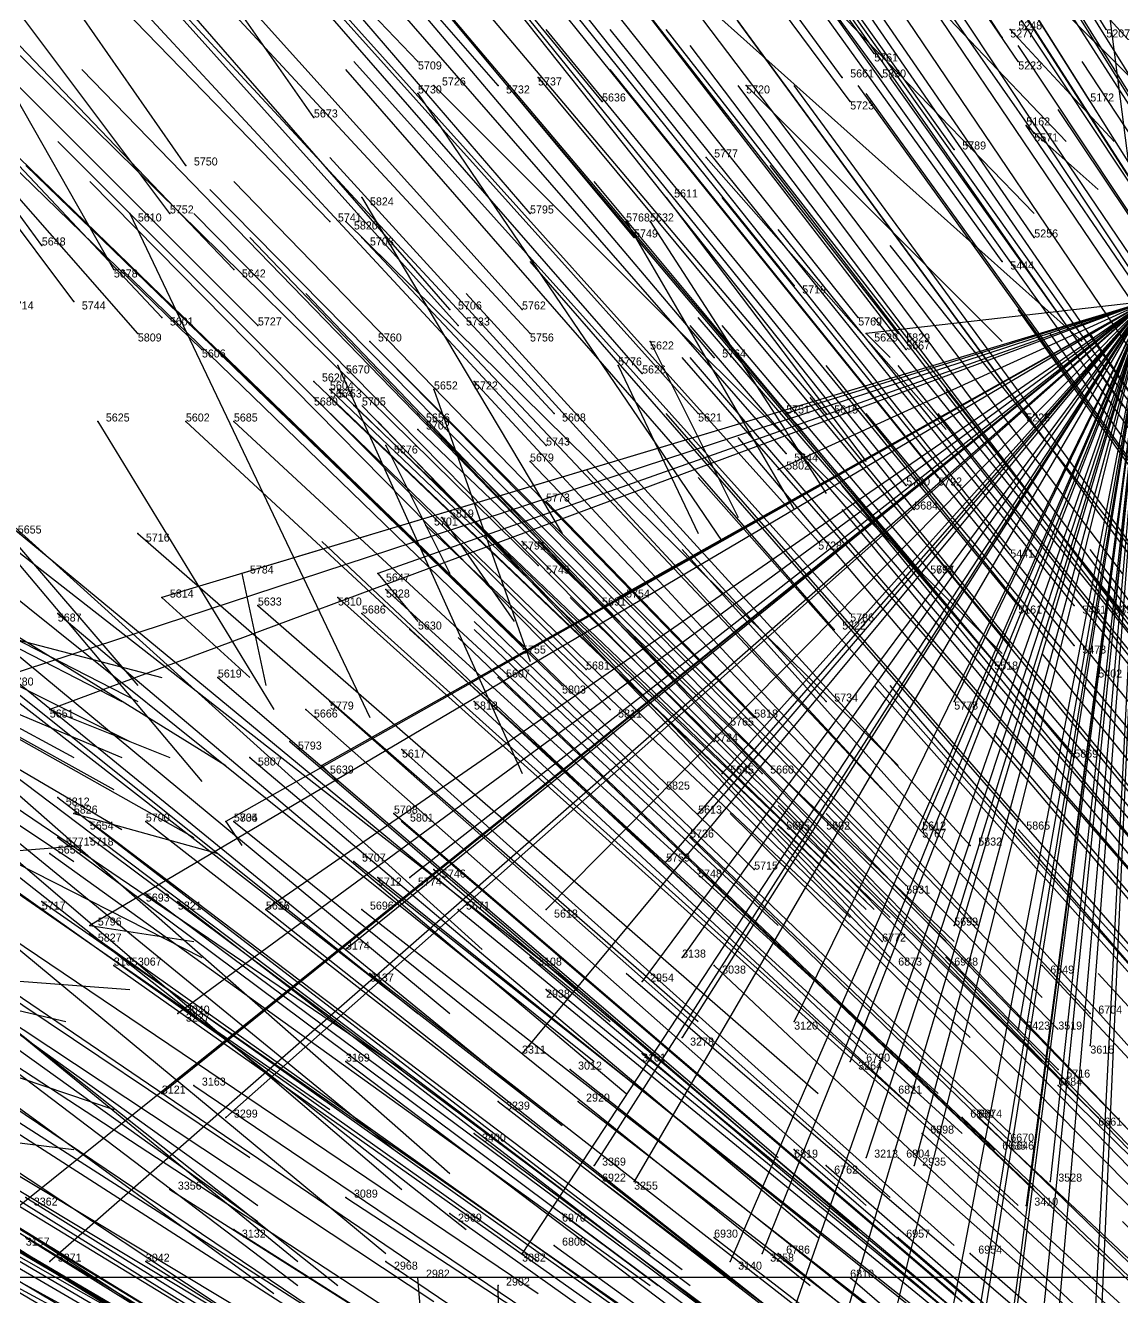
# Model space of a CAD drawing. Extents: x -0.5 to 0.59, y -0.5 to 0.59.
# Drawn here: x -0.365 to -0.228, y 0.2115 to 0.3705 of the extents above; entities that cross this region are included whole.
import ezdxf

# ---------------------------------------------------------------- set-up
doc = ezdxf.new("R2010")
doc.units = 0
for name, color, linetype in [('Clients', 3, 'CONTINUOUS'), ('Facilities', 3, 'CONTINUOUS'), ('Facilities_lines', 3, 'CONTINUOUS'), ('Min_max_boxes', 1, 'CONTINUOUS'), ('Normals', 1, 'CONTINUOUS'), ('Source_points', 5, 'CONTINUOUS'), ('Text', 3, 'CONTINUOUS')]:
    doc.layers.add(name, color=color, linetype=linetype)

msp = doc.modelspace()

# ---------------------------------------------------------------- linework, layer by layer
at = {"layer": 'Clients', "color": 5}
for p in [(-0.24, 0.358, -1.25), (-0.26, 0.332, -1.25), (-0.27, 0.322, -1.25), (-0.271, 0.315, -1.25), (-0.338, 0.302, -1.25), (-0.321, 0.302, -1.25), (-0.348, 0.299, -1.25), (-0.291, 0.299, -1.25), (-0.229, 0.297, -1.25), (-0.231, 0.289, -1.25), (-0.362, 0.285, -1.25), (-0.249, 0.286, -1.25), (-0.328, 0.278, -1.25), (-0.278, 0.277, -1.25), (-0.281, 0.272, -1.25), (-0.34, 0.271, -1.25), (-0.253, 0.27, -1.25), (-0.253, 0.27, -1.25), (-0.285, 0.266, -1.25), (-0.317, 0.264, -1.25), (-0.335, 0.26, -1.25), (-0.3, 0.26, -1.25), (-0.357, 0.258, -1.25), (-0.249, 0.258, -1.25), (-0.325, 0.255, -1.25), (-0.283, 0.254, -1.25), (-0.288, 0.251, -1.25), (-0.346, 0.247, -1.25), (-0.346, 0.247, -1.25), (-0.269, 0.246, -1.25), (-0.241, 0.245, -1.25), (-0.237, 0.245, -1.25), (-0.283, 0.244, -1.25), (-0.303, 0.242, -1.25), (-0.232, 0.243, -1.25), (-0.262, 0.241, -1.25), (-0.348, 0.237, -1.25), (-0.34, 0.234, -1.25), (-0.26, 0.229, -1.25), (-0.294, 0.228, -1.25), (-0.254, 0.228, -1.25), (-0.289, 0.226, -1.25), (-0.237, 0.226, -1.25), (-0.24, 0.223, -1.25), (-0.303, 0.217, -1.25), (-0.273, 0.217, -1.25), (-0.362, 0.216, -1.25), (-0.277, 0.216, -1.25), (-0.316, 0.214, -1.25), (-0.306, 0.213, -1.25)]:
    msp.add_point(p, dxfattribs=at)
at = {"layer": 'Facilities', "color": 3}
for p in [(-0.243, 0.369, -1.105), (-0.242, 0.37, -1.25), (-0.23, 0.37, -1.089), (-0.316, 0.366, -1.209), (-0.259, 0.367, -1.123), (-0.241, 0.366, -1.095), (-0.314, 0.363, -1.2), (-0.306, 0.363, -1.186), (-0.301, 0.364, -1.181), (-0.275, 0.363, -1.25), (-0.263, 0.364, -1.123), (-0.258, 0.364, -1.116), (-0.316, 0.362, -1.25), (-0.293, 0.361, -1.163), (-0.262, 0.361, -1.115), (-0.232, 0.361, -1.074), (-0.329, 0.359, -1.218), (-0.239, 0.357, -1.074), (-0.249, 0.355, -1.085), (-0.345, 0.353, -1.234), (-0.28, 0.354, -1.25), (-0.323, 0.349, -1.25), (-0.285, 0.349, -1.25), (-0.352, 0.347, -1.25), (-0.347, 0.347, -1.228), (-0.302, 0.347, -1.152), (-0.327, 0.346, -1.19), (-0.325, 0.346, -1.186), (-0.29, 0.346, -1.25), (-0.287, 0.346, -1.25), (-0.323, 0.344, -1.179), (-0.289, 0.344, -1.125), (-0.239, 0.344, -1.048), (-0.363, 0.343, -1.249), (-0.243, 0.341, -1.046), (-0.354, 0.34, -1.25), (-0.339, 0.34, -1.199), (-0.269, 0.338, -1.079), (-0.359, 0.336, -1.25), (-0.348, 0.334, -1.206), (-0.312, 0.335, -1.145), (-0.303, 0.335, -1.13), (-0.261, 0.334, -1.059), (-0.336, 0.333, -1.183), (-0.311, 0.333, -1.139), (-0.351, 0.332, -1.207), (-0.322, 0.331, -1.155), (-0.302, 0.332, -1.123), (-0.287, 0.331, -1.25), (-0.256, 0.332, -1.047), (-0.343, 0.33, -1.189), (-0.255, 0.33, -1.044), (-0.326, 0.328, -1.25), (-0.291, 0.328, -1.25), (-0.279, 0.329, -1.079), (-0.329, 0.326, -1.158), (-0.309, 0.326, -1.123), (-0.288, 0.327, -1.091), (-0.327, 0.325, -1.154), (-0.326, 0.325, -1.151), (-0.314, 0.325, -1.25), (-0.329, 0.324, -1.154), (-0.327, 0.324, -1.152), (-0.324, 0.323, -1.144), (-0.228, 0.323, -0.989), (-0.316, 0.322, -1.127), (-0.299, 0.322, -1.098), (-0.281, 0.322, -1.068), (-0.265, 0.322, -1.042), (-0.24, 0.322, -1.004), (-0.356, 0.321, -1.25), (-0.345, 0.321, -1.179), (-0.339, 0.321, -1.168), (-0.316, 0.32, -1.125), (-0.32, 0.318, -1.25), (-0.3, 0.318, -1.093), (-0.27, 0.317, -1.041), (-0.302, 0.316, -1.094), (-0.251, 0.314, -1.005), (-0.255, 0.313, -1.01), (-0.3, 0.311, -1.082), (-0.313, 0.309, -1.25), (-0.254, 0.31, -1.003), (-0.351, 0.307, -1.165), (-0.315, 0.308, -1.101), (-0.303, 0.306, -1.077), (-0.266, 0.306, -1.014), (-0.242, 0.305, -0.974), (-0.301, 0.303, -1.067), (-0.253, 0.302, -0.985), (-0.253, 0.302, -0.985), (-0.228, 0.302, -0.945), (-0.326, 0.299, -1.106), (-0.32, 0.3, -1.096), (-0.336, 0.298, -1.123), (-0.293, 0.298, -1.046), (-0.241, 0.298, -0.958), (-0.234, 0.298, -0.946), (-0.361, 0.297, -1.169), (-0.323, 0.297, -1.098), (-0.262, 0.297, -0.991), (-0.228, 0.297, -0.935), (-0.317, 0.295, -1.083), (-0.264, 0.295, -0.99), (-0.303, 0.293, -1.054), (-0.234, 0.293, -0.937), (-0.244, 0.291, -0.95), (-0.295, 0.29, -1.035), (-0.341, 0.289, -1.119), (-0.306, 0.289, -1.052), (-0.298, 0.288, -1.036), (-0.33, 0.285, -1.089), (-0.327, 0.286, -1.086), (-0.309, 0.286, -1.053), (-0.292, 0.285, -1.019), (-0.265, 0.286, -0.975), (-0.277, 0.284, -0.992), (-0.274, 0.284, -0.987), (-0.332, 0.281, -1.087), (-0.318, 0.28, -1.059), (-0.279, 0.281, -0.991), (-0.337, 0.279, -1.093), (-0.234, 0.279, -0.912), (-0.273, 0.277, -0.972), (-0.361, 0.274, -1.132), (-0.286, 0.275, -0.992), (-0.359, 0.272, -1.25), (-0.319, 0.272, -1.049), (-0.357, 0.271, -1.121), (-0.35, 0.271, -1.108), (-0.339, 0.271, -1.086), (-0.318, 0.271, -1.045), (-0.241, 0.271, -0.906), (-0.361, 0.269, -1.125), (-0.357, 0.269, -1.117), (-0.282, 0.269, -0.975), (-0.271, 0.27, -0.956), (-0.266, 0.27, -0.947), (-0.228, 0.27, -0.882), (-0.247, 0.268, -0.912), (-0.362, 0.267, -1.124), (-0.324, 0.266, -1.047), (-0.321, 0.264, -1.039), (-0.314, 0.265, -1.026), (-0.281, 0.265, -0.966), (-0.274, 0.265, -0.954), (-0.255, 0.263, -0.916), (-0.363, 0.261, -1.118), (-0.35, 0.262, -1.093), (-0.346, 0.261, -1.083), (-0.335, 0.26, -1.061), (-0.323, 0.26, -1.037), (-0.311, 0.26, -1.014), (-0.357, 0.257, -1.099), (-0.258, 0.256, -0.909), (-0.354, 0.253, -1.088), (-0.352, 0.254, -1.084), (-0.302, 0.254, -0.986), (-0.279, 0.253, -0.94), (-0.257, 0.254, -0.902), (-0.25, 0.254, -0.89), (-0.238, 0.253, -0.868), (-0.322, 0.252, -1.022), (-0.3, 0.25, -0.976), (-0.232, 0.247, -0.847), (-0.288, 0.242, -0.941), (-0.26, 0.242, -0.887), (-0.325, 0.241, -1.012), (-0.297, 0.24, -0.954), (-0.236, 0.24, -0.84), (-0.344, 0.238, -1.046), (-0.257, 0.237, -0.873), (-0.236, 0.238, -0.839), (-0.306, 0.236, -0.965), (-0.296, 0.236, -0.947), (-0.248, 0.234, -0.852), (-0.246, 0.234, -0.85), (-0.231, 0.234, -0.821), (-0.309, 0.232, -0.965), (-0.253, 0.232, -0.858), (-0.242, 0.232, -0.838), (-0.242, 0.231, -0.837), (-0.269, 0.23, -0.885), (-0.256, 0.229, -0.858), (-0.244, 0.23, -0.839), (-0.265, 0.228, -0.873), (-0.293, 0.226, -0.926), (-0.347, 0.225, -1.034), (-0.365, 0.224, -1.07), (-0.325, 0.224, -0.987), (-0.312, 0.222, -0.956), (-0.298, 0.222, -0.929), (-0.339, 0.22, -1.01), (-0.365, 0.219, -1.065), (-0.299, 0.218, -0.925), (-0.279, 0.219, -0.887), (-0.256, 0.219, -0.843), (-0.271, 0.217, -0.868), (-0.247, 0.217, -0.822), (-0.35, 0.216, -1.029), (-0.32, 0.216, -0.964), (-0.262, 0.214, -0.847)]:
    msp.add_point(p, dxfattribs=at)
at = {"layer": 'Facilities_lines', "color": 3}
for p, q in [((-0.225, 0.336, -1.25), (-0.231, 0.383, -1.25)), ((-0.225, 0.336, -1.25), (-0.24, 0.358, -1.25)), ((-0.225, 0.336, -1.25), (-0.372, 0.218, -1.25)), ((-0.225, 0.336, -1.25), (-0.368, 0.289, -1.25)), ((-0.225, 0.336, -1.25), (-0.362, 0.216, -1.25)), ((-0.225, 0.336, -1.25), (-0.362, 0.285, -1.25)), ((-0.225, 0.336, -1.25), (-0.357, 0.258, -1.25)), ((-0.225, 0.336, -1.25), (-0.348, 0.237, -1.25)), ((-0.225, 0.336, -1.25), (-0.348, 0.299, -1.25)), ((-0.225, 0.336, -1.25), (-0.346, 0.247, -1.25)), ((-0.225, 0.336, -1.25), (-0.346, 0.247, -1.25)), ((-0.225, 0.336, -1.25), (-0.34, 0.234, -1.25)), ((-0.225, 0.336, -1.25), (-0.34, 0.271, -1.25)), ((-0.225, 0.336, -1.25), (-0.338, 0.302, -1.25)), ((-0.225, 0.336, -1.25), (-0.335, 0.26, -1.25)), ((-0.225, 0.336, -1.25), (-0.328, 0.278, -1.25)), ((-0.225, 0.336, -1.25), (-0.325, 0.255, -1.25)), ((-0.225, 0.336, -1.25), (-0.321, 0.302, -1.25)), ((-0.225, 0.336, -1.25), (-0.317, 0.264, -1.25)), ((-0.225, 0.336, -1.25), (-0.303, 0.217, -1.25)), ((-0.225, 0.336, -1.25), (-0.303, 0.242, -1.25)), ((-0.225, 0.336, -1.25), (-0.3, 0.26, -1.25)), ((-0.225, 0.336, -1.25), (-0.294, 0.228, -1.25)), ((-0.225, 0.336, -1.25), (-0.291, 0.299, -1.25)), ((-0.225, 0.336, -1.25), (-0.289, 0.226, -1.25)), ((-0.225, 0.336, -1.25), (-0.288, 0.251, -1.25)), ((-0.225, 0.336, -1.25), (-0.285, 0.266, -1.25)), ((-0.225, 0.336, -1.25), (-0.283, 0.254, -1.25)), ((-0.225, 0.336, -1.25), (-0.283, 0.244, -1.25)), ((-0.225, 0.336, -1.25), (-0.281, 0.272, -1.25)), ((-0.225, 0.336, -1.25), (-0.278, 0.277, -1.25)), ((-0.225, 0.336, -1.25), (-0.277, 0.216, -1.25)), ((-0.225, 0.336, -1.25), (-0.275, 0.193, -1.25)), ((-0.225, 0.336, -1.25), (-0.273, 0.217, -1.25)), ((-0.225, 0.336, -1.25), (-0.271, 0.315, -1.25)), ((-0.225, 0.336, -1.25), (-0.27, 0.322, -1.25)), ((-0.225, 0.336, -1.25), (-0.269, 0.246, -1.25)), ((-0.225, 0.336, -1.25), (-0.265, 0.201, -1.25)), ((-0.225, 0.336, -1.25), (-0.264, 0.179, -1.25)), ((-0.225, 0.336, -1.25), (-0.262, 0.241, -1.25)), ((-0.225, 0.336, -1.25), (-0.26, 0.229, -1.25)), ((-0.225, 0.336, -1.25), (-0.26, 0.332, -1.25)), ((-0.225, 0.336, -1.25), (-0.254, 0.228, -1.25)), ((-0.225, 0.336, -1.25), (-0.253, 0.27, -1.25)), ((-0.225, 0.336, -1.25), (-0.253, 0.27, -1.25)), ((-0.225, 0.336, -1.25), (-0.25, 0.206, -1.25)), ((-0.225, 0.336, -1.25), (-0.249, 0.258, -1.25)), ((-0.225, 0.336, -1.25), (-0.249, 0.286, -1.25)), ((-0.225, 0.336, -1.25), (-0.248, 0.192, -1.25)), ((-0.225, 0.336, -1.25), (-0.248, 0.197, -1.25)), ((-0.225, 0.336, -1.25), (-0.246, 0.177, -1.25)), ((-0.225, 0.336, -1.25), (-0.243, 0.196, -1.25)), ((-0.225, 0.336, -1.25), (-0.241, 0.245, -1.25)), ((-0.225, 0.336, -1.25), (-0.24, 0.223, -1.25)), ((-0.225, 0.336, -1.25), (-0.24, 0.189, -1.25)), ((-0.225, 0.336, -1.25), (-0.237, 0.245, -1.25)), ((-0.225, 0.336, -1.25), (-0.237, 0.226, -1.25)), ((-0.225, 0.336, -1.25), (-0.236, 0.209, -1.25)), ((-0.225, 0.336, -1.25), (-0.234, 0.158, -1.25)), ((-0.225, 0.336, -1.25), (-0.233, 0.156, -1.25)), ((-0.225, 0.336, -1.25), (-0.232, 0.243, -1.25)), ((-0.225, 0.336, -1.25), (-0.231, 0.289, -1.25)), ((-0.225, 0.336, -1.25), (-0.229, 0.297, -1.25)), ((-0.302, 0.04, -1.25), (-0.316, 0.214, -1.25)), ((-0.302, 0.04, -1.25), (-0.306, 0.213, -1.25))]:
    msp.add_line(p, q, dxfattribs=at)
at = {"layer": 'Min_max_boxes', "color": 1}
msp.add_line((-0.185, 0.214, -1.25), (-0.437, 0.214, -1.25), dxfattribs=at)
msp.add_line((-0.185, 0.214, -1.25), (-0.437, 0.214, -1.25), dxfattribs=at)
at = {"layer": 'Normals', "color": 1}
for p, q in [((-0.23, 0.37, -1.089), (-0.279, 0.449, -1.051)), ((-0.243, 0.369, -1.105), (-0.294, 0.447, -1.068)), ((-0.259, 0.367, -1.123), (-0.314, 0.442, -1.085)), ((-0.241, 0.366, -1.095), (-0.293, 0.442, -1.058)), ((-0.329, 0.359, -1.218), (-0.385, 0.439, -1.241)), ((-0.263, 0.364, -1.123), (-0.318, 0.439, -1.086)), ((-0.258, 0.364, -1.116), (-0.313, 0.439, -1.079)), ((-0.232, 0.361, -1.074), (-0.282, 0.44, -1.036)), ((-0.316, 0.366, -1.209), (-0.385, 0.438, -1.216)), ((-0.262, 0.361, -1.115), (-0.317, 0.435, -1.078)), ((-0.306, 0.363, -1.186), (-0.368, 0.434, -1.153)), ((-0.293, 0.361, -1.163), (-0.352, 0.433, -1.125)), ((-0.239, 0.357, -1.074), (-0.292, 0.433, -1.037)), ((-0.345, 0.353, -1.234), (-0.4, 0.432, -1.261)), ((-0.249, 0.355, -1.085), (-0.303, 0.431, -1.048)), ((-0.347, 0.347, -1.228), (-0.407, 0.427, -1.238)), ((-0.239, 0.344, -1.048), (-0.292, 0.421, -1.011)), ((-0.302, 0.347, -1.152), (-0.363, 0.418, -1.114)), ((-0.227, 0.34, -1.022), (-0.278, 0.417, -0.984)), ((-0.327, 0.346, -1.19), (-0.395, 0.416, -1.168)), ((-0.289, 0.344, -1.125), (-0.349, 0.416, -1.087)), ((-0.243, 0.341, -1.046), (-0.297, 0.416, -1.009)), ((-0.363, 0.343, -1.249), (-0.415, 0.414, -1.297)), ((-0.354, 0.34, -1.25), (-0.395, 0.412, -1.307)), ((-0.339, 0.34, -1.199), (-0.406, 0.41, -1.177)), ((-0.269, 0.338, -1.079), (-0.327, 0.41, -1.042)), ((-0.351, 0.332, -1.207), (-0.416, 0.406, -1.192)), ((-0.261, 0.334, -1.059), (-0.319, 0.407, -1.022)), ((-0.348, 0.334, -1.206), (-0.415, 0.405, -1.187)), ((-0.312, 0.335, -1.145), (-0.373, 0.405, -1.107)), ((-0.303, 0.335, -1.13), (-0.365, 0.404, -1.092)), ((-0.256, 0.332, -1.047), (-0.313, 0.405, -1.01)), ((-0.255, 0.33, -1.044), (-0.312, 0.404, -1.007)), ((-0.225, 0.327, -0.993), (-0.277, 0.404, -0.956)), ((-0.212, 0.328, -0.975), (-0.263, 0.405, -0.939)), ((-0.205, 0.326, -0.963), (-0.255, 0.404, -0.926)), ((-0.311, 0.333, -1.139), (-0.373, 0.402, -1.102)), ((-0.359, 0.336, -1.25), (-0.407, 0.4, -1.309)), ((-0.336, 0.333, -1.183), (-0.403, 0.4, -1.151)), ((-0.302, 0.332, -1.123), (-0.365, 0.4, -1.085)), ((-0.279, 0.329, -1.079), (-0.339, 0.4, -1.042)), ((-0.202, 0.321, -0.949), (-0.251, 0.4, -0.911)), ((-0.228, 0.323, -0.989), (-0.281, 0.399, -0.952)), ((-0.343, 0.33, -1.189), (-0.412, 0.397, -1.164)), ((-0.288, 0.327, -1.091), (-0.349, 0.397, -1.053)), ((-0.24, 0.322, -1.004), (-0.295, 0.397, -0.967)), ((-0.205, 0.318, -0.945), (-0.254, 0.396, -0.908)), ((-0.252, 0.396, -1.25), (-0.223, 0.364, -1.16)), ((-0.224, 0.319, -0.974), (-0.278, 0.395, -0.938)), ((-0.265, 0.322, -1.042), (-0.325, 0.393, -1.006)), ((-0.214, 0.317, -0.956), (-0.266, 0.394, -0.919)), ((-0.299, 0.322, -1.098), (-0.362, 0.39, -1.06)), ((-0.281, 0.322, -1.068), (-0.343, 0.391, -1.03)), ((-0.27, 0.317, -1.041), (-0.331, 0.387, -1.004)), ((-0.3, 0.318, -1.093), (-0.363, 0.386, -1.056)), ((-0.255, 0.313, -1.01), (-0.314, 0.386, -0.974)), ((-0.251, 0.314, -1.005), (-0.309, 0.386, -0.968)), ((-0.22, 0.31, -0.952), (-0.274, 0.386, -0.915)), ((-0.193, 0.307, -0.908), (-0.242, 0.386, -0.871)), ((-0.215, 0.307, -0.938), (-0.268, 0.384, -0.9)), ((-0.198, 0.306, -0.91), (-0.248, 0.384, -0.874)), ((-0.254, 0.31, -1.003), (-0.312, 0.383, -0.966)), ((-0.196, 0.303, -0.902), (-0.246, 0.381, -0.865)), ((-0.27, 0.379, -1.25), (-0.239, 0.347, -1.16)), ((-0.242, 0.305, -0.974), (-0.3, 0.378, -0.937)), ((-0.256, 0.378, -1.25), (-0.235, 0.356, -1.155)), ((-0.24, 0.377, -1.25), (-0.226, 0.363, -1.152)), ((-0.186, 0.298, -0.879), (-0.235, 0.377, -0.841)), ((-0.228, 0.302, -0.945), (-0.284, 0.376, -0.908)), ((-0.266, 0.306, -1.014), (-0.328, 0.375, -0.977)), ((-0.253, 0.302, -0.985), (-0.313, 0.373, -0.948)), ((-0.253, 0.302, -0.985), (-0.313, 0.373, -0.948)), ((-0.28, 0.373, -1.25), (-0.233, 0.331, -1.172)), ((-0.221, 0.296, -0.925), (-0.276, 0.371, -0.888)), ((-0.241, 0.298, -0.958), (-0.3, 0.37, -0.921)), ((-0.234, 0.298, -0.946), (-0.292, 0.37, -0.909)), ((-0.228, 0.297, -0.935), (-0.285, 0.37, -0.898)), ((-0.242, 0.37, -1.25), (-0.229, 0.356, -1.152)), ((-0.301, 0.303, -1.067), (-0.367, 0.368, -1.029)), ((-0.226, 0.294, -0.927), (-0.282, 0.368, -0.89)), ((-0.19, 0.291, -0.869), (-0.241, 0.368, -0.832)), ((-0.262, 0.297, -0.991), (-0.324, 0.366, -0.953)), ((-0.182, 0.288, -0.853), (-0.233, 0.366, -0.815)), ((-0.293, 0.298, -1.046), (-0.358, 0.365, -1.009)), ((-0.264, 0.295, -0.99), (-0.325, 0.365, -0.953)), ((-0.234, 0.293, -0.937), (-0.292, 0.365, -0.9)), ((-0.314, 0.363, -1.2), (-0.243, 0.292, -1.204)), ((-0.301, 0.364, -1.181), (-0.242, 0.293, -1.219)), ((-0.221, 0.289, -0.91), (-0.276, 0.363, -0.872)), ((-0.275, 0.363, -1.25), (-0.243, 0.331, -1.161)), ((-0.214, 0.288, -0.898), (-0.269, 0.363, -0.861)), ((-0.207, 0.288, -0.887), (-0.261, 0.363, -0.85)), ((-0.203, 0.288, -0.881), (-0.257, 0.364, -0.845)), ((-0.316, 0.362, -1.25), (-0.278, 0.306, -1.177)), ((-0.244, 0.291, -0.95), (-0.304, 0.362, -0.912)), ((-0.206, 0.287, -0.882), (-0.26, 0.362, -0.846)), ((-0.184, 0.282, -0.843), (-0.236, 0.36, -0.805)), ((-0.303, 0.293, -1.054), (-0.37, 0.358, -1.016)), ((-0.24, 0.358, -1.25), (-0.231, 0.35, -1.151)), ((-0.186, 0.281, -0.843), (-0.238, 0.358, -0.806)), ((-0.295, 0.29, -1.035), (-0.361, 0.356, -0.997)), ((-0.298, 0.288, -1.036), (-0.365, 0.353, -0.999)), ((-0.265, 0.286, -0.975), (-0.327, 0.354, -0.937)), ((-0.28, 0.354, -1.25), (-0.25, 0.32, -1.161)), ((-0.215, 0.279, -0.881), (-0.272, 0.353, -0.844)), ((-0.292, 0.285, -1.019), (-0.357, 0.351, -0.982)), ((-0.277, 0.284, -0.992), (-0.342, 0.35, -0.954)), ((-0.274, 0.284, -0.987), (-0.339, 0.351, -0.95)), ((-0.234, 0.279, -0.912), (-0.294, 0.351, -0.875)), ((-0.323, 0.349, -1.25), (-0.298, 0.307, -1.163)), ((-0.285, 0.349, -1.25), (-0.26, 0.316, -1.159)), ((-0.22, 0.277, -0.884), (-0.278, 0.349, -0.846)), ((-0.352, 0.347, -1.25), (-0.322, 0.284, -1.179)), ((-0.279, 0.281, -0.991), (-0.344, 0.347, -0.953)), ((-0.325, 0.346, -1.186), (-0.256, 0.278, -1.211)), ((-0.29, 0.346, -1.25), (-0.269, 0.31, -1.159)), ((-0.287, 0.346, -1.25), (-0.265, 0.312, -1.159)), ((-0.273, 0.277, -0.972), (-0.337, 0.344, -0.934)), ((-0.323, 0.344, -1.179), (-0.258, 0.275, -1.213)), ((-0.213, 0.273, -0.866), (-0.271, 0.345, -0.829)), ((-0.199, 0.27, -0.838), (-0.257, 0.343, -0.801)), ((-0.241, 0.271, -0.906), (-0.302, 0.341, -0.869)), ((-0.286, 0.275, -0.992), (-0.353, 0.34, -0.955)), ((-0.266, 0.27, -0.947), (-0.33, 0.337, -0.91)), ((-0.247, 0.268, -0.912), (-0.31, 0.337, -0.875)), ((-0.22, 0.263, -0.858), (-0.281, 0.334, -0.821)), ((-0.201, 0.262, -0.825), (-0.259, 0.334, -0.788)), ((-0.187, 0.259, -0.8), (-0.241, 0.335, -0.763)), ((-0.222, 0.263, -0.86), (-0.282, 0.333, -0.822)), ((-0.218, 0.262, -0.853), (-0.278, 0.333, -0.816)), ((-0.322, 0.331, -1.155), (-0.256, 0.265, -1.192)), ((-0.287, 0.331, -1.25), (-0.276, 0.309, -1.153)), ((-0.26, 0.332, -1.25), (-0.257, 0.329, -1.15)), ((-0.184, 0.256, -0.788), (-0.237, 0.332, -0.751)), ((-0.18, 0.255, -0.781), (-0.232, 0.332, -0.743)), ((-0.274, 0.265, -0.954), (-0.341, 0.33, -0.917)), ((-0.326, 0.328, -1.25), (-0.303, 0.277, -1.167)), ((-0.255, 0.263, -0.916), (-0.32, 0.329, -0.878)), ((-0.291, 0.328, -1.25), (-0.281, 0.307, -1.153)), ((-0.222, 0.259, -0.853), (-0.283, 0.329, -0.816)), ((-0.221, 0.258, -0.849), (-0.282, 0.329, -0.813)), ((-0.207, 0.256, -0.823), (-0.265, 0.328, -0.786)), ((-0.198, 0.255, -0.808), (-0.256, 0.328, -0.77)), ((-0.329, 0.326, -1.158), (-0.262, 0.262, -1.194)), ((-0.309, 0.326, -1.123), (-0.246, 0.258, -1.161)), ((-0.327, 0.325, -1.154), (-0.26, 0.261, -1.191)), ((-0.326, 0.325, -1.151), (-0.259, 0.26, -1.188)), ((-0.314, 0.325, -1.25), (-0.302, 0.291, -1.157)), ((-0.193, 0.253, -0.794), (-0.25, 0.325, -0.756)), ((-0.329, 0.324, -1.154), (-0.262, 0.259, -1.191)), ((-0.327, 0.324, -1.152), (-0.26, 0.26, -1.189)), ((-0.324, 0.323, -1.144), (-0.257, 0.259, -1.182)), ((-0.258, 0.256, -0.909), (-0.323, 0.323, -0.873)), ((-0.208, 0.252, -0.817), (-0.267, 0.324, -0.779)), ((-0.316, 0.322, -1.127), (-0.25, 0.256, -1.164)), ((-0.224, 0.252, -0.842), (-0.285, 0.322, -0.805)), ((-0.27, 0.322, -1.25), (-0.268, 0.32, -1.15)), ((-0.201, 0.251, -0.804), (-0.26, 0.322, -0.765)), ((-0.193, 0.25, -0.79), (-0.251, 0.322, -0.752)), ((-0.381, 0.321, -1.247), (-0.308, 0.255, -1.229)), ((-0.356, 0.321, -1.25), (-0.334, 0.285, -1.159)), ((-0.345, 0.321, -1.179), (-0.277, 0.258, -1.216)), ((-0.339, 0.321, -1.168), (-0.271, 0.258, -1.205)), ((-0.257, 0.254, -0.902), (-0.321, 0.321, -0.866)), ((-0.316, 0.32, -1.125), (-0.249, 0.256, -1.162)), ((-0.32, 0.318, -1.25), (-0.312, 0.302, -1.152)), ((-0.216, 0.248, -0.824), (-0.276, 0.319, -0.786)), ((-0.302, 0.316, -1.094), (-0.238, 0.249, -1.131)), ((-0.232, 0.247, -0.847), (-0.295, 0.315, -0.811)), ((-0.271, 0.315, -1.25), (-0.271, 0.315, -1.15)), ((-0.375, 0.314, -1.25), (-0.343, 0.276, -1.163)), ((-0.22, 0.245, -0.823), (-0.281, 0.314, -0.785)), ((-0.204, 0.241, -0.791), (-0.263, 0.313, -0.753)), ((-0.374, 0.311, -1.217), (-0.296, 0.25, -1.23)), ((-0.3, 0.311, -1.082), (-0.236, 0.245, -1.12)), ((-0.39, 0.309, -1.25), (-0.34, 0.278, -1.169)), ((-0.388, 0.31, -1.242), (-0.312, 0.247, -1.229)), ((-0.369, 0.309, -1.25), (-0.351, 0.288, -1.154)), ((-0.313, 0.309, -1.25), (-0.304, 0.296, -1.151)), ((-0.204, 0.239, -0.784), (-0.263, 0.31, -0.747)), ((-0.391, 0.307, -1.243), (-0.316, 0.247, -1.216)), ((-0.367, 0.308, -1.197), (-0.292, 0.246, -1.22)), ((-0.351, 0.307, -1.165), (-0.281, 0.246, -1.203)), ((-0.315, 0.308, -1.101), (-0.247, 0.244, -1.139)), ((-0.26, 0.242, -0.887), (-0.328, 0.306, -0.851)), ((-0.303, 0.306, -1.077), (-0.238, 0.241, -1.115)), ((-0.236, 0.24, -0.84), (-0.301, 0.306, -0.803)), ((-0.39, 0.305, -1.25), (-0.353, 0.286, -1.159)), ((-0.388, 0.305, -1.25), (-0.351, 0.286, -1.159)), ((-0.221, 0.236, -0.808), (-0.283, 0.305, -0.77)), ((-0.193, 0.233, -0.756), (-0.252, 0.305, -0.719)), ((-0.176, 0.231, -0.725), (-0.232, 0.305, -0.688)), ((-0.37, 0.302, -1.194), (-0.294, 0.241, -1.216)), ((-0.338, 0.302, -1.25), (-0.335, 0.288, -1.151)), ((-0.321, 0.302, -1.25), (-0.316, 0.296, -1.15)), ((-0.399, 0.3, -1.247), (-0.344, 0.269, -1.168)), ((-0.379, 0.299, -1.208), (-0.303, 0.237, -1.225)), ((-0.348, 0.299, -1.25), (-0.337, 0.289, -1.151)), ((-0.326, 0.299, -1.106), (-0.257, 0.237, -1.143)), ((-0.32, 0.3, -1.096), (-0.251, 0.237, -1.133)), ((-0.231, 0.234, -0.821), (-0.297, 0.299, -0.783)), ((-0.291, 0.299, -1.25), (-0.291, 0.299, -1.15)), ((-0.394, 0.298, -1.25), (-0.359, 0.279, -1.158)), ((-0.336, 0.298, -1.123), (-0.266, 0.237, -1.16)), ((-0.361, 0.297, -1.169), (-0.29, 0.237, -1.206)), ((-0.323, 0.297, -1.098), (-0.254, 0.235, -1.134)), ((-0.242, 0.232, -0.838), (-0.309, 0.296, -0.8)), ((-0.229, 0.297, -1.25), (-0.229, 0.297, -1.15)), ((-0.399, 0.295, -1.24), (-0.318, 0.24, -1.219)), ((-0.371, 0.295, -1.25), (-0.348, 0.289, -1.153)), ((-0.317, 0.295, -1.083), (-0.248, 0.232, -1.119)), ((-0.242, 0.231, -0.837), (-0.309, 0.295, -0.799)), ((-0.396, 0.293, -1.232), (-0.319, 0.23, -1.24)), ((-0.375, 0.293, -1.19), (-0.298, 0.233, -1.212)), ((-0.244, 0.23, -0.839), (-0.311, 0.294, -0.801)), ((-0.386, 0.292, -1.21), (-0.312, 0.227, -1.229)), ((-0.18, 0.22, -0.711), (-0.238, 0.292, -0.673)), ((-0.394, 0.29, -1.223), (-0.318, 0.225, -1.23)), ((-0.368, 0.289, -1.25), (-0.352, 0.281, -1.152)), ((-0.341, 0.289, -1.119), (-0.271, 0.229, -1.156)), ((-0.306, 0.289, -1.052), (-0.239, 0.225, -1.09)), ((-0.197, 0.218, -0.736), (-0.259, 0.288, -0.699)), ((-0.196, 0.217, -0.732), (-0.257, 0.288, -0.696)), ((-0.231, 0.289, -1.25), (-0.231, 0.289, -1.15)), ((-0.402, 0.287, -1.25), (-0.327, 0.235, -1.211)), ((-0.372, 0.287, -1.25), (-0.353, 0.279, -1.152)), ((-0.372, 0.285, -1.25), (-0.354, 0.275, -1.152)), ((-0.362, 0.285, -1.25), (-0.347, 0.279, -1.151)), ((-0.33, 0.285, -1.089), (-0.26, 0.223, -1.126)), ((-0.327, 0.286, -1.086), (-0.257, 0.224, -1.122)), ((-0.309, 0.286, -1.053), (-0.241, 0.223, -1.09)), ((-0.249, 0.286, -1.25), (-0.249, 0.286, -1.15)), ((-0.4, 0.283, -1.25), (-0.343, 0.254, -1.173)), ((-0.184, 0.211, -0.7), (-0.244, 0.282, -0.663)), ((-0.413, 0.28, -1.247), (-0.337, 0.229, -1.206)), ((-0.396, 0.28, -1.213), (-0.32, 0.217, -1.231)), ((-0.386, 0.28, -1.192), (-0.31, 0.22, -1.218)), ((-0.372, 0.281, -1.165), (-0.298, 0.225, -1.202)), ((-0.37, 0.28, -1.25), (-0.353, 0.27, -1.152)), ((-0.332, 0.281, -1.087), (-0.261, 0.22, -1.123)), ((-0.318, 0.28, -1.059), (-0.249, 0.218, -1.097)), ((-0.414, 0.279, -1.248), (-0.336, 0.223, -1.22)), ((-0.408, 0.279, -1.236), (-0.331, 0.216, -1.23)), ((-0.337, 0.279, -1.093), (-0.266, 0.219, -1.13)), ((-0.414, 0.277, -1.246), (-0.336, 0.221, -1.218)), ((-0.377, 0.278, -1.25), (-0.359, 0.266, -1.152)), ((-0.328, 0.278, -1.25), (-0.326, 0.276, -1.15)), ((-0.278, 0.277, -1.25), (-0.278, 0.277, -1.15)), ((-0.403, 0.274, -1.218), (-0.326, 0.213, -1.237)), ((-0.361, 0.274, -1.132), (-0.287, 0.217, -1.168)), ((-0.41, 0.273, -1.233), (-0.331, 0.213, -1.238)), ((-0.359, 0.272, -1.25), (-0.341, 0.267, -1.152)), ((-0.319, 0.272, -1.049), (-0.249, 0.212, -1.087)), ((-0.281, 0.272, -1.25), (-0.281, 0.272, -1.15)), ((-0.211, 0.207, -0.739), (-0.277, 0.272, -0.702)), ((-0.206, 0.206, -0.729), (-0.271, 0.273, -0.693)), ((-0.201, 0.205, -0.718), (-0.265, 0.272, -0.681)), ((-0.415, 0.271, -1.238), (-0.334, 0.212, -1.237)), ((-0.357, 0.271, -1.121), (-0.283, 0.215, -1.158)), ((-0.35, 0.271, -1.108), (-0.277, 0.214, -1.145)), ((-0.34, 0.271, -1.25), (-0.338, 0.268, -1.15)), ((-0.339, 0.271, -1.086), (-0.267, 0.213, -1.123)), ((-0.318, 0.271, -1.045), (-0.248, 0.211, -1.083)), ((-0.395, 0.269, -1.195), (-0.317, 0.216, -1.227)), ((-0.377, 0.27, -1.159), (-0.301, 0.216, -1.196)), ((-0.361, 0.269, -1.125), (-0.286, 0.213, -1.161)), ((-0.357, 0.269, -1.117), (-0.282, 0.213, -1.154)), ((-0.282, 0.269, -0.975), (-0.216, 0.205, -1.013)), ((-0.271, 0.27, -0.956), (-0.206, 0.204, -0.994)), ((-0.201, 0.203, -0.715), (-0.266, 0.27, -0.678)), ((-0.253, 0.27, -1.25), (-0.253, 0.27, -1.15)), ((-0.253, 0.27, -1.25), (-0.253, 0.27, -1.15)), ((-0.179, 0.201, -0.674), (-0.241, 0.27, -0.636)), ((-0.228, 0.27, -0.882), (-0.168, 0.199, -0.92)), ((-0.383, 0.266, -1.25), (-0.358, 0.268, -1.153)), ((-0.362, 0.267, -1.124), (-0.287, 0.213, -1.162)), ((-0.324, 0.266, -1.047), (-0.251, 0.208, -1.084)), ((-0.285, 0.266, -1.25), (-0.285, 0.266, -1.15)), ((-0.378, 0.264, -1.152), (-0.301, 0.212, -1.189)), ((-0.321, 0.264, -1.039), (-0.249, 0.206, -1.076)), ((-0.317, 0.264, -1.25), (-0.317, 0.264, -1.15)), ((-0.314, 0.265, -1.026), (-0.243, 0.205, -1.064)), ((-0.281, 0.265, -0.966), (-0.214, 0.201, -1.003)), ((-0.42, 0.263, -1.239), (-0.337, 0.208, -1.237)), ((-0.406, 0.262, -1.208), (-0.326, 0.208, -1.233)), ((-0.391, 0.262, -1.178), (-0.314, 0.211, -1.215)), ((-0.363, 0.261, -1.118), (-0.287, 0.208, -1.156)), ((-0.35, 0.262, -1.093), (-0.276, 0.207, -1.13)), ((-0.346, 0.261, -1.083), (-0.272, 0.204, -1.12)), ((-0.335, 0.26, -1.061), (-0.263, 0.203, -1.099)), ((-0.335, 0.26, -1.25), (-0.335, 0.26, -1.15)), ((-0.323, 0.26, -1.037), (-0.25, 0.203, -1.074)), ((-0.311, 0.26, -1.014), (-0.239, 0.201, -1.051)), ((-0.3, 0.26, -1.25), (-0.3, 0.26, -1.15)), ((-0.408, 0.259, -1.209), (-0.327, 0.207, -1.236)), ((-0.393, 0.258, -1.174), (-0.315, 0.207, -1.212)), ((-0.357, 0.258, -1.25), (-0.344, 0.256, -1.151)), ((-0.188, 0.192, -0.672), (-0.253, 0.259, -0.635)), ((-0.249, 0.258, -1.25), (-0.249, 0.258, -1.15)), ((-0.357, 0.257, -1.099), (-0.281, 0.203, -1.137)), ((-0.413, 0.255, -1.25), (-0.354, 0.235, -1.172)), ((-0.398, 0.255, -1.25), (-0.36, 0.246, -1.158)), ((-0.325, 0.255, -1.25), (-0.325, 0.255, -1.15)), ((-0.423, 0.254, -1.25), (-0.343, 0.203, -1.218)), ((-0.421, 0.254, -1.229), (-0.336, 0.202, -1.239)), ((-0.416, 0.253, -1.216), (-0.335, 0.2, -1.241)), ((-0.354, 0.253, -1.088), (-0.279, 0.2, -1.126)), ((-0.352, 0.254, -1.084), (-0.276, 0.2, -1.122)), ((-0.302, 0.254, -0.986), (-0.231, 0.194, -1.024)), ((-0.283, 0.254, -1.25), (-0.283, 0.254, -1.15)), ((-0.279, 0.253, -0.94), (-0.211, 0.189, -0.977)), ((-0.25, 0.254, -0.89), (-0.185, 0.187, -0.926)), ((-0.238, 0.253, -0.868), (-0.175, 0.185, -0.905)), ((-0.378, 0.252, -1.25), (-0.352, 0.25, -1.154)), ((-0.322, 0.252, -1.022), (-0.249, 0.195, -1.06)), ((-0.219, 0.191, -0.727), (-0.29, 0.252, -0.69)), ((-0.169, 0.184, -0.624), (-0.231, 0.252, -0.586)), ((-0.419, 0.25, -1.219), (-0.336, 0.199, -1.242)), ((-0.3, 0.25, -0.976), (-0.228, 0.191, -1.013)), ((-0.288, 0.251, -1.25), (-0.288, 0.251, -1.15)), ((-0.424, 0.249, -1.229), (-0.338, 0.199, -1.242)), ((-0.403, 0.249, -1.183), (-0.323, 0.201, -1.221)), ((-0.429, 0.248, -1.239), (-0.341, 0.2, -1.24)), ((-0.422, 0.247, -1.222), (-0.338, 0.197, -1.242)), ((-0.346, 0.247, -1.25), (-0.346, 0.247, -1.15)), ((-0.346, 0.247, -1.25), (-0.346, 0.247, -1.15)), ((-0.401, 0.246, -1.176), (-0.321, 0.198, -1.214)), ((-0.269, 0.246, -1.25), (-0.269, 0.246, -1.15)), ((-0.241, 0.245, -1.25), (-0.241, 0.245, -1.15)), ((-0.237, 0.245, -1.25), (-0.237, 0.245, -1.15)), ((-0.283, 0.244, -1.25), (-0.283, 0.244, -1.15)), ((-0.42, 0.242, -1.211), (-0.335, 0.196, -1.239)), ((-0.408, 0.242, -1.187), (-0.328, 0.195, -1.224)), ((-0.303, 0.242, -1.25), (-0.303, 0.242, -1.15)), ((-0.288, 0.242, -0.941), (-0.216, 0.183, -0.978)), ((-0.232, 0.243, -1.25), (-0.232, 0.243, -1.15)), ((-0.325, 0.241, -1.012), (-0.251, 0.185, -1.049)), ((-0.262, 0.241, -1.25), (-0.262, 0.241, -1.15)), ((-0.407, 0.24, -1.181), (-0.326, 0.194, -1.218)), ((-0.297, 0.24, -0.954), (-0.224, 0.182, -0.991)), ((-0.399, 0.237, -1.16), (-0.319, 0.19, -1.197)), ((-0.389, 0.237, -1.139), (-0.31, 0.189, -1.177)), ((-0.373, 0.238, -1.107), (-0.295, 0.188, -1.144)), ((-0.348, 0.237, -1.25), (-0.348, 0.237, -1.15)), ((-0.344, 0.238, -1.046), (-0.267, 0.186, -1.083)), ((-0.257, 0.237, -0.873), (-0.188, 0.174, -0.91)), ((-0.236, 0.238, -0.839), (-0.17, 0.173, -0.876)), ((-0.392, 0.236, -1.144), (-0.313, 0.188, -1.181)), ((-0.306, 0.236, -0.965), (-0.232, 0.179, -1.003)), ((-0.296, 0.236, -0.947), (-0.222, 0.179, -0.983)), ((-0.398, 0.235, -1.157), (-0.318, 0.188, -1.194)), ((-0.34, 0.234, -1.25), (-0.34, 0.234, -1.15)), ((-0.248, 0.234, -0.852), (-0.181, 0.17, -0.89)), ((-0.246, 0.234, -0.85), (-0.179, 0.171, -0.887)), ((-0.389, 0.231, -1.131), (-0.309, 0.184, -1.168)), ((-0.375, 0.232, -1.25), (-0.359, 0.23, -1.151)), ((-0.309, 0.232, -0.965), (-0.234, 0.176, -1.002)), ((-0.253, 0.232, -0.858), (-0.185, 0.169, -0.895)), ((-0.269, 0.23, -0.885), (-0.198, 0.169, -0.922)), ((-0.26, 0.229, -1.25), (-0.26, 0.229, -1.15)), ((-0.256, 0.229, -0.858), (-0.186, 0.167, -0.895)), ((-0.294, 0.228, -1.25), (-0.294, 0.228, -1.15)), ((-0.265, 0.228, -0.873), (-0.194, 0.166, -0.909)), ((-0.254, 0.228, -1.25), (-0.254, 0.228, -1.15)), ((-0.378, 0.227, -1.101), (-0.299, 0.179, -1.139)), ((-0.293, 0.226, -0.926), (-0.219, 0.17, -0.963)), ((-0.289, 0.226, -1.25), (-0.289, 0.226, -1.15)), ((-0.237, 0.226, -1.25), (-0.237, 0.226, -1.15)), ((-0.368, 0.225, -1.079), (-0.289, 0.176, -1.117)), ((-0.347, 0.225, -1.034), (-0.268, 0.175, -1.07)), ((-0.386, 0.224, -1.115), (-0.306, 0.177, -1.152)), ((-0.365, 0.224, -1.07), (-0.286, 0.175, -1.107)), ((-0.325, 0.224, -0.987), (-0.247, 0.173, -1.024)), ((-0.24, 0.223, -1.25), (-0.24, 0.223, -1.15)), ((-0.312, 0.222, -0.956), (-0.236, 0.168, -0.993)), ((-0.298, 0.222, -0.929), (-0.224, 0.167, -0.967)), ((-0.339, 0.22, -1.01), (-0.26, 0.17, -1.046)), ((-0.162, 0.156, -0.562), (-0.228, 0.221, -0.525)), ((-0.365, 0.219, -1.065), (-0.286, 0.17, -1.102)), ((-0.299, 0.218, -0.925), (-0.224, 0.164, -0.963)), ((-0.279, 0.219, -0.887), (-0.205, 0.162, -0.924)), ((-0.256, 0.219, -0.843), (-0.186, 0.159, -0.88)), ((-0.303, 0.217, -1.25), (-0.303, 0.217, -1.15)), ((-0.273, 0.217, -1.25), (-0.273, 0.217, -1.15)), ((-0.271, 0.217, -0.868), (-0.199, 0.159, -0.905)), ((-0.247, 0.217, -0.822), (-0.177, 0.156, -0.86)), ((-0.362, 0.216, -1.25), (-0.362, 0.216, -1.15)), ((-0.35, 0.216, -1.029), (-0.271, 0.167, -1.065)), ((-0.32, 0.216, -0.964), (-0.243, 0.164, -1.002)), ((-0.277, 0.216, -1.25), (-0.277, 0.216, -1.15)), ((-0.316, 0.214, -1.25), (-0.316, 0.214, -1.15)), ((-0.262, 0.214, -0.847), (-0.192, 0.154, -0.884)), ((-0.306, 0.213, -1.25), (-0.306, 0.213, -1.15))]:
    msp.add_line(p, q, dxfattribs=at)
at = {"layer": 'Source_points', "color": 5}
for p in [(-0.243, 0.369, -1.105), (-0.242, 0.37, -1.25), (-0.23, 0.37, -1.089), (-0.316, 0.366, -1.209), (-0.259, 0.367, -1.123), (-0.241, 0.366, -1.095), (-0.314, 0.363, -1.2), (-0.306, 0.363, -1.186), (-0.301, 0.364, -1.181), (-0.275, 0.363, -1.25), (-0.263, 0.364, -1.123), (-0.258, 0.364, -1.116), (-0.316, 0.362, -1.25), (-0.293, 0.361, -1.163), (-0.262, 0.361, -1.115), (-0.232, 0.361, -1.074), (-0.329, 0.359, -1.218), (-0.24, 0.358, -1.25), (-0.239, 0.357, -1.074), (-0.249, 0.355, -1.085), (-0.345, 0.353, -1.234), (-0.28, 0.354, -1.25), (-0.323, 0.349, -1.25), (-0.285, 0.349, -1.25), (-0.352, 0.347, -1.25), (-0.347, 0.347, -1.228), (-0.302, 0.347, -1.152), (-0.327, 0.346, -1.19), (-0.325, 0.346, -1.186), (-0.29, 0.346, -1.25), (-0.287, 0.346, -1.25), (-0.323, 0.344, -1.179), (-0.289, 0.344, -1.125), (-0.239, 0.344, -1.048), (-0.363, 0.343, -1.249), (-0.243, 0.341, -1.046), (-0.354, 0.34, -1.25), (-0.339, 0.34, -1.199), (-0.269, 0.338, -1.079), (-0.359, 0.336, -1.25), (-0.348, 0.334, -1.206), (-0.312, 0.335, -1.145), (-0.303, 0.335, -1.13), (-0.261, 0.334, -1.059), (-0.336, 0.333, -1.183), (-0.311, 0.333, -1.139), (-0.351, 0.332, -1.207), (-0.322, 0.331, -1.155), (-0.302, 0.332, -1.123), (-0.287, 0.331, -1.25), (-0.26, 0.332, -1.25), (-0.256, 0.332, -1.047), (-0.343, 0.33, -1.189), (-0.255, 0.33, -1.044), (-0.326, 0.328, -1.25), (-0.291, 0.328, -1.25), (-0.279, 0.329, -1.079), (-0.329, 0.326, -1.158), (-0.309, 0.326, -1.123), (-0.288, 0.327, -1.091), (-0.327, 0.325, -1.154), (-0.326, 0.325, -1.151), (-0.314, 0.325, -1.25), (-0.329, 0.324, -1.154), (-0.327, 0.324, -1.152), (-0.324, 0.323, -1.144), (-0.228, 0.323, -0.989), (-0.316, 0.322, -1.127), (-0.299, 0.322, -1.098), (-0.281, 0.322, -1.068), (-0.27, 0.322, -1.25), (-0.265, 0.322, -1.042), (-0.24, 0.322, -1.004), (-0.356, 0.321, -1.25), (-0.345, 0.321, -1.179), (-0.339, 0.321, -1.168), (-0.316, 0.32, -1.125), (-0.32, 0.318, -1.25), (-0.3, 0.318, -1.093), (-0.27, 0.317, -1.041), (-0.302, 0.316, -1.094), (-0.271, 0.315, -1.25), (-0.251, 0.314, -1.005), (-0.255, 0.313, -1.01), (-0.3, 0.311, -1.082), (-0.313, 0.309, -1.25), (-0.254, 0.31, -1.003), (-0.351, 0.307, -1.165), (-0.315, 0.308, -1.101), (-0.303, 0.306, -1.077), (-0.266, 0.306, -1.014), (-0.242, 0.305, -0.974), (-0.301, 0.303, -1.067), (-0.338, 0.302, -1.25), (-0.321, 0.302, -1.25), (-0.253, 0.302, -0.985), (-0.253, 0.302, -0.985), (-0.228, 0.302, -0.945), (-0.348, 0.299, -1.25), (-0.326, 0.299, -1.106), (-0.32, 0.3, -1.096), (-0.291, 0.299, -1.25), (-0.336, 0.298, -1.123), (-0.293, 0.298, -1.046), (-0.241, 0.298, -0.958), (-0.234, 0.298, -0.946), (-0.361, 0.297, -1.169), (-0.323, 0.297, -1.098), (-0.262, 0.297, -0.991), (-0.229, 0.297, -1.25), (-0.228, 0.297, -0.935), (-0.317, 0.295, -1.083), (-0.264, 0.295, -0.99), (-0.303, 0.293, -1.054), (-0.234, 0.293, -0.937), (-0.244, 0.291, -0.95), (-0.295, 0.29, -1.035), (-0.341, 0.289, -1.119), (-0.306, 0.289, -1.052), (-0.298, 0.288, -1.036), (-0.231, 0.289, -1.25), (-0.362, 0.285, -1.25), (-0.33, 0.285, -1.089), (-0.327, 0.286, -1.086), (-0.309, 0.286, -1.053), (-0.292, 0.285, -1.019), (-0.265, 0.286, -0.975), (-0.249, 0.286, -1.25), (-0.277, 0.284, -0.992), (-0.274, 0.284, -0.987), (-0.332, 0.281, -1.087), (-0.318, 0.28, -1.059), (-0.279, 0.281, -0.991), (-0.337, 0.279, -1.093), (-0.234, 0.279, -0.912), (-0.328, 0.278, -1.25), (-0.278, 0.277, -1.25), (-0.273, 0.277, -0.972), (-0.361, 0.274, -1.132), (-0.286, 0.275, -0.992), (-0.359, 0.272, -1.25), (-0.319, 0.272, -1.049), (-0.281, 0.272, -1.25), (-0.357, 0.271, -1.121), (-0.35, 0.271, -1.108), (-0.34, 0.271, -1.25), (-0.339, 0.271, -1.086), (-0.318, 0.271, -1.045), (-0.241, 0.271, -0.906), (-0.361, 0.269, -1.125), (-0.357, 0.269, -1.117), (-0.282, 0.269, -0.975), (-0.271, 0.27, -0.956), (-0.266, 0.27, -0.947), (-0.253, 0.27, -1.25), (-0.253, 0.27, -1.25), (-0.228, 0.27, -0.882), (-0.247, 0.268, -0.912), (-0.362, 0.267, -1.124), (-0.324, 0.266, -1.047), (-0.285, 0.266, -1.25), (-0.321, 0.264, -1.039), (-0.317, 0.264, -1.25), (-0.314, 0.265, -1.026), (-0.281, 0.265, -0.966), (-0.274, 0.265, -0.954), (-0.255, 0.263, -0.916), (-0.363, 0.261, -1.118), (-0.35, 0.262, -1.093), (-0.346, 0.261, -1.083), (-0.335, 0.26, -1.061), (-0.335, 0.26, -1.25), (-0.323, 0.26, -1.037), (-0.311, 0.26, -1.014), (-0.3, 0.26, -1.25), (-0.357, 0.258, -1.25), (-0.249, 0.258, -1.25), (-0.357, 0.257, -1.099), (-0.258, 0.256, -0.909), (-0.325, 0.255, -1.25), (-0.354, 0.253, -1.088), (-0.352, 0.254, -1.084), (-0.302, 0.254, -0.986), (-0.283, 0.254, -1.25), (-0.279, 0.253, -0.94), (-0.257, 0.254, -0.902), (-0.25, 0.254, -0.89), (-0.238, 0.253, -0.868), (-0.322, 0.252, -1.022), (-0.3, 0.25, -0.976), (-0.288, 0.251, -1.25), (-0.346, 0.247, -1.25), (-0.346, 0.247, -1.25), (-0.232, 0.247, -0.847), (-0.269, 0.246, -1.25), (-0.241, 0.245, -1.25), (-0.237, 0.245, -1.25), (-0.283, 0.244, -1.25), (-0.303, 0.242, -1.25), (-0.288, 0.242, -0.941), (-0.26, 0.242, -0.887), (-0.232, 0.243, -1.25), (-0.325, 0.241, -1.012), (-0.262, 0.241, -1.25), (-0.297, 0.24, -0.954), (-0.236, 0.24, -0.84), (-0.348, 0.237, -1.25), (-0.344, 0.238, -1.046), (-0.257, 0.237, -0.873), (-0.236, 0.238, -0.839), (-0.306, 0.236, -0.965), (-0.296, 0.236, -0.947), (-0.34, 0.234, -1.25), (-0.248, 0.234, -0.852), (-0.246, 0.234, -0.85), (-0.231, 0.234, -0.821), (-0.309, 0.232, -0.965), (-0.253, 0.232, -0.858), (-0.242, 0.232, -0.838), (-0.242, 0.231, -0.837), (-0.269, 0.23, -0.885), (-0.26, 0.229, -1.25), (-0.256, 0.229, -0.858), (-0.244, 0.23, -0.839), (-0.294, 0.228, -1.25), (-0.265, 0.228, -0.873), (-0.254, 0.228, -1.25), (-0.293, 0.226, -0.926), (-0.289, 0.226, -1.25), (-0.237, 0.226, -1.25), (-0.347, 0.225, -1.034), (-0.365, 0.224, -1.07), (-0.325, 0.224, -0.987), (-0.24, 0.223, -1.25), (-0.312, 0.222, -0.956), (-0.298, 0.222, -0.929), (-0.339, 0.22, -1.01), (-0.365, 0.219, -1.065), (-0.299, 0.218, -0.925), (-0.279, 0.219, -0.887), (-0.256, 0.219, -0.843), (-0.303, 0.217, -1.25), (-0.273, 0.217, -1.25), (-0.271, 0.217, -0.868), (-0.247, 0.217, -0.822), (-0.362, 0.216, -1.25), (-0.35, 0.216, -1.029), (-0.32, 0.216, -0.964), (-0.277, 0.216, -1.25), (-0.316, 0.214, -1.25), (-0.262, 0.214, -0.847), (-0.306, 0.213, -1.25)]:
    msp.add_point(p, dxfattribs=at)

# ---------------------------------------------------------------- texts
at = {"layer": 'Text', "color": 3}
for s, p in [('5248', (-0.241, 0.37, -1.25)), ('5277', (-0.242, 0.369, -1.105)), ('5207', (-0.23, 0.369, -1.089)), ('5709', (-0.316, 0.365, -1.209)), ('5761', (-0.259, 0.366, -1.123)), ('5223', (-0.241, 0.365, -1.095)), ('5661', (-0.262, 0.364, -1.123)), ('5830', (-0.258, 0.364, -1.116)), ('5730', (-0.316, 0.362, -1.25)), ('5726', (-0.313, 0.363, -1.2)), ('5732', (-0.305, 0.362, -1.186)), ('5737', (-0.301, 0.363, -1.181)), ('5720', (-0.275, 0.362, -1.25)), ('5636', (-0.293, 0.361, -1.163)), ('5723', (-0.262, 0.36, -1.115)), ('5172', (-0.232, 0.361, -1.074)), ('5673', (-0.329, 0.359, -1.218)), ('5162', (-0.24, 0.358, -1.25)), ('5571', (-0.239, 0.356, -1.074)), ('5777', (-0.279, 0.354, -1.25)), ('5789', (-0.248, 0.355, -1.085)), ('5750', (-0.344, 0.353, -1.234)), ('5611', (-0.284, 0.349, -1.25)), ('5824', (-0.322, 0.348, -1.25)), ('5610', (-0.351, 0.346, -1.25)), ('5752', (-0.347, 0.347, -1.228)), ('5741', (-0.326, 0.346, -1.19)), ('5795', (-0.302, 0.347, -1.152)), ('5768', (-0.29, 0.346, -1.25)), ('5632', (-0.287, 0.346, -1.25)), ('5820', (-0.324, 0.345, -1.186)), ('5749', (-0.289, 0.344, -1.125)), ('5256', (-0.239, 0.344, -1.048)), ('5648', (-0.363, 0.343, -1.249)), ('5703', (-0.322, 0.343, -1.179)), ('5444', (-0.242, 0.34, -1.046)), ('5678', (-0.354, 0.339, -1.25)), ('5642', (-0.338, 0.339, -1.199)), ('5719', (-0.268, 0.337, -1.079)), ('5714', (-0.367, 0.335, -1.243)), ('5744', (-0.358, 0.335, -1.25)), ('5706', (-0.311, 0.335, -1.145)), ('5762', (-0.303, 0.335, -1.13)), ('5601', (-0.347, 0.333, -1.206)), ('5727', (-0.336, 0.333, -1.183)), ('5733', (-0.31, 0.333, -1.139)), ('5769', (-0.261, 0.333, -1.059)), ('5809', (-0.351, 0.331, -1.207)), ('5760', (-0.321, 0.331, -1.155)), ('5756', (-0.302, 0.331, -1.123)), ('5622', (-0.287, 0.33, -1.25)), ('5629', (-0.259, 0.331, -1.25)), ('5829', (-0.255, 0.331, -1.047)), ('5667', (-0.255, 0.33, -1.044)), ('5606', (-0.343, 0.329, -1.189)), ('5764', (-0.278, 0.329, -1.079)), ('5670', (-0.325, 0.327, -1.25)), ('5776', (-0.291, 0.328, -1.25)), ('5626', (-0.288, 0.327, -1.091)), ('5620', (-0.328, 0.326, -1.158)), ('5604', (-0.327, 0.325, -1.154)), ('5652', (-0.314, 0.325, -1.25)), ('5722', (-0.309, 0.325, -1.123)), ('5664', (-0.327, 0.324, -1.152)), ('5753', (-0.326, 0.324, -1.151)), ('5680', (-0.329, 0.323, -1.154)), ('5705', (-0.323, 0.323, -1.144)), ('5751', (-0.27, 0.322, -1.25)), ('5615', (-0.264, 0.322, -1.042)), ('5625', (-0.355, 0.321, -1.25)), ('5602', (-0.345, 0.321, -1.179)), ('5685', (-0.339, 0.321, -1.168)), ('5656', (-0.315, 0.321, -1.127)), ('5608', (-0.298, 0.321, -1.098)), ('5621', (-0.281, 0.321, -1.068)), ('5226', (-0.24, 0.321, -1.004)), ('5702', (-0.315, 0.32, -1.125)), ('5676', (-0.319, 0.317, -1.25)), ('5743', (-0.3, 0.318, -1.093)), ('5679', (-0.302, 0.316, -1.094)), ('5644', (-0.269, 0.316, -1.041)), ('5802', (-0.27, 0.315, -1.25)), ('5790', (-0.255, 0.313, -1.01)), ('5792', (-0.251, 0.313, -1.005)), ('5773', (-0.3, 0.311, -1.082)), ('5684', (-0.254, 0.31, -1.003)), ('5701', (-0.314, 0.308, -1.101)), ('5819', (-0.312, 0.309, -1.25)), ('5655', (-0.366, 0.307, -1.197)), ('5716', (-0.35, 0.306, -1.165)), ('5791', (-0.303, 0.305, -1.077)), ('5728', (-0.266, 0.305, -1.014)), ('5441', (-0.242, 0.304, -0.974)), ('5784', (-0.337, 0.302, -1.25)), ('5745', (-0.3, 0.302, -1.067)), ('5637', (-0.252, 0.302, -0.985)), ('5794', (-0.252, 0.302, -0.985)), ('5647', (-0.32, 0.301, -1.25)), ('5814', (-0.347, 0.299, -1.25)), ('5633', (-0.336, 0.298, -1.123)), ('5810', (-0.326, 0.298, -1.106)), ('5828', (-0.32, 0.299, -1.096)), ('5691', (-0.293, 0.298, -1.046)), ('5754', (-0.29, 0.299, -1.25)), ('5686', (-0.323, 0.297, -1.098)), ('5161', (-0.241, 0.297, -0.958)), ('5461', (-0.233, 0.297, -0.946)), ('5355', (-0.229, 0.297, -1.25)), ('5687', (-0.361, 0.296, -1.169)), ('5630', (-0.316, 0.295, -1.083)), ('5822', (-0.263, 0.295, -0.99)), ('5786', (-0.262, 0.296, -0.991)), ('5755', (-0.303, 0.292, -1.054)), ('5473', (-0.233, 0.292, -0.937)), ('5681', (-0.295, 0.29, -1.035)), ('5518', (-0.244, 0.29, -0.95)), ('5619', (-0.341, 0.289, -1.119)), ('5607', (-0.305, 0.289, -1.052)), ('5402', (-0.231, 0.289, -1.25)), ('5780', (-0.367, 0.288, -1.25)), ('5803', (-0.298, 0.287, -1.036)), ('5734', (-0.264, 0.286, -0.975)), ('5651', (-0.362, 0.284, -1.25)), ('5666', (-0.329, 0.284, -1.089)), ('5779', (-0.327, 0.285, -1.086)), ('5813', (-0.309, 0.285, -1.053)), ('5811', (-0.291, 0.284, -1.019)), ('5818', (-0.274, 0.284, -0.987)), ('5778', (-0.249, 0.285, -1.25)), ('5765', (-0.277, 0.283, -0.992)), ('5724', (-0.279, 0.281, -0.991)), ('5793', (-0.331, 0.28, -1.087)), ('5617', (-0.318, 0.279, -1.059)), ('5869', (-0.234, 0.279, -0.912)), ('5807', (-0.336, 0.278, -1.093)), ('5639', (-0.327, 0.277, -1.25)), ('5645', (-0.277, 0.277, -1.25)), ('5660', (-0.272, 0.277, -0.972)), ('5825', (-0.285, 0.275, -0.992)), ('5812', (-0.36, 0.273, -1.132)), ('5826', (-0.359, 0.272, -1.25)), ('5700', (-0.35, 0.271, -1.108)), ('5735', (-0.339, 0.271, -1.25)), ('5804', (-0.339, 0.271, -1.086)), ('5708', (-0.319, 0.272, -1.049)), ('5801', (-0.317, 0.271, -1.045)), ('5613', (-0.281, 0.272, -1.25)), ('5654', (-0.357, 0.27, -1.121)), ('5695', (-0.27, 0.27, -0.956)), ('5692', (-0.265, 0.27, -0.947)), ('5612', (-0.253, 0.27, -1.25)), ('5865', (-0.24, 0.27, -0.906)), ('5771', (-0.36, 0.268, -1.125)), ('5718', (-0.357, 0.268, -1.117)), ('5736', (-0.282, 0.269, -0.975)), ('5767', (-0.253, 0.269, -1.25)), ('5832', (-0.246, 0.268, -0.912)), ('5653', (-0.361, 0.267, -1.124)), ('5707', (-0.323, 0.266, -1.047)), ('5759', (-0.285, 0.266, -1.25)), ('5715', (-0.274, 0.265, -0.954)), ('5712', (-0.321, 0.263, -1.039)), ('5774', (-0.316, 0.263, -1.25)), ('5746', (-0.313, 0.264, -1.026)), ('5748', (-0.281, 0.264, -0.966)), ('5831', (-0.255, 0.262, -0.916)), ('5717', (-0.363, 0.26, -1.118)), ('5693', (-0.35, 0.261, -1.093)), ('5821', (-0.346, 0.26, -1.083)), ('5616', (-0.335, 0.26, -1.061)), ('5657', (-0.335, 0.26, -1.25)), ('5696', (-0.322, 0.26, -1.037)), ('5671', (-0.31, 0.26, -1.014)), ('5618', (-0.299, 0.259, -1.25)), ('5796', (-0.356, 0.258, -1.25)), ('5699', (-0.249, 0.258, -1.25)), ('5827', (-0.356, 0.256, -1.099)), ('3174', (-0.325, 0.255, -1.25)), ('6772', (-0.258, 0.256, -0.909)), ('3138', (-0.283, 0.254, -1.25)), ('3105', (-0.354, 0.253, -1.088)), ('3067', (-0.351, 0.253, -1.084)), ('3108', (-0.301, 0.253, -0.986)), ('3038', (-0.278, 0.252, -0.94)), ('6873', (-0.256, 0.253, -0.902)), ('6938', (-0.249, 0.253, -0.89)), ('6649', (-0.237, 0.252, -0.868)), ('3137', (-0.322, 0.251, -1.022)), ('2954', (-0.287, 0.251, -1.25)), ('2938', (-0.3, 0.249, -0.976)), ('3040', (-0.345, 0.247, -1.25)), ('3227', (-0.345, 0.246, -1.25)), ('6704', (-0.231, 0.247, -0.847)), ('3120', (-0.269, 0.245, -1.25)), ('3423', (-0.24, 0.245, -1.25)), ('3519', (-0.236, 0.245, -1.25)), ('3278', (-0.282, 0.243, -1.25)), ('3169', (-0.325, 0.241, -1.012)), ('3311', (-0.303, 0.242, -1.25)), ('3101', (-0.288, 0.241, -0.941)), ('6790', (-0.26, 0.241, -0.887)), ('3615', (-0.232, 0.242, -1.25)), ('3012', (-0.296, 0.24, -0.954)), ('3264', (-0.261, 0.24, -1.25)), ('3163', (-0.343, 0.238, -1.046)), ('6684', (-0.236, 0.238, -0.839)), ('6716', (-0.235, 0.239, -0.84)), ('3121', (-0.348, 0.237, -1.25)), ('2920', (-0.295, 0.236, -0.947)), ('6821', (-0.256, 0.237, -0.873)), ('3239', (-0.305, 0.235, -0.965)), ('3299', (-0.339, 0.234, -1.25)), ('6850', (-0.247, 0.234, -0.852)), ('6674', (-0.246, 0.234, -0.85)), ('6661', (-0.231, 0.233, -0.821)), ('6898', (-0.252, 0.232, -0.858)), ('3400', (-0.308, 0.231, -0.965)), ('6635', (-0.243, 0.23, -0.839)), ('6670', (-0.242, 0.231, -0.838)), ('6646', (-0.242, 0.23, -0.837)), ('3369', (-0.293, 0.228, -1.25)), ('6819', (-0.269, 0.229, -0.885)), ('3213', (-0.259, 0.229, -1.25)), ('6804', (-0.255, 0.229, -0.858)), ('2935', (-0.253, 0.228, -1.25)), ('6762', (-0.264, 0.227, -0.873)), ('3356', (-0.346, 0.225, -1.034)), ('6922', (-0.293, 0.226, -0.926)), ('3255', (-0.289, 0.225, -1.25)), ('3528', (-0.236, 0.226, -1.25)), ('3089', (-0.324, 0.224, -0.987)), ('3362', (-0.364, 0.223, -1.07)), ('3410', (-0.239, 0.223, -1.25)), ('2969', (-0.311, 0.221, -0.956)), ('6970', (-0.298, 0.221, -0.929)), ('3132', (-0.338, 0.219, -1.01)), ('6930', (-0.279, 0.219, -0.887)), ('6957', (-0.255, 0.219, -0.843)), ('3157', (-0.365, 0.218, -1.065)), ('6800', (-0.298, 0.218, -0.925)), ('6786', (-0.27, 0.217, -0.868)), ('6954', (-0.246, 0.217, -0.822)), ('3371', (-0.361, 0.216, -1.25)), ('3042', (-0.35, 0.216, -1.029)), ('3082', (-0.303, 0.216, -1.25)), ('3258', (-0.272, 0.216, -1.25)), ('2968', (-0.319, 0.215, -0.964)), ('2982', (-0.315, 0.214, -1.25)), ('3140', (-0.276, 0.215, -1.25)), ('6810', (-0.262, 0.214, -0.847)), ('2902', (-0.305, 0.213, -1.25))]:
    msp.add_text(s, height=0.001, dxfattribs=at).set_placement(p)

doc.saveas('drawing.dxf')
